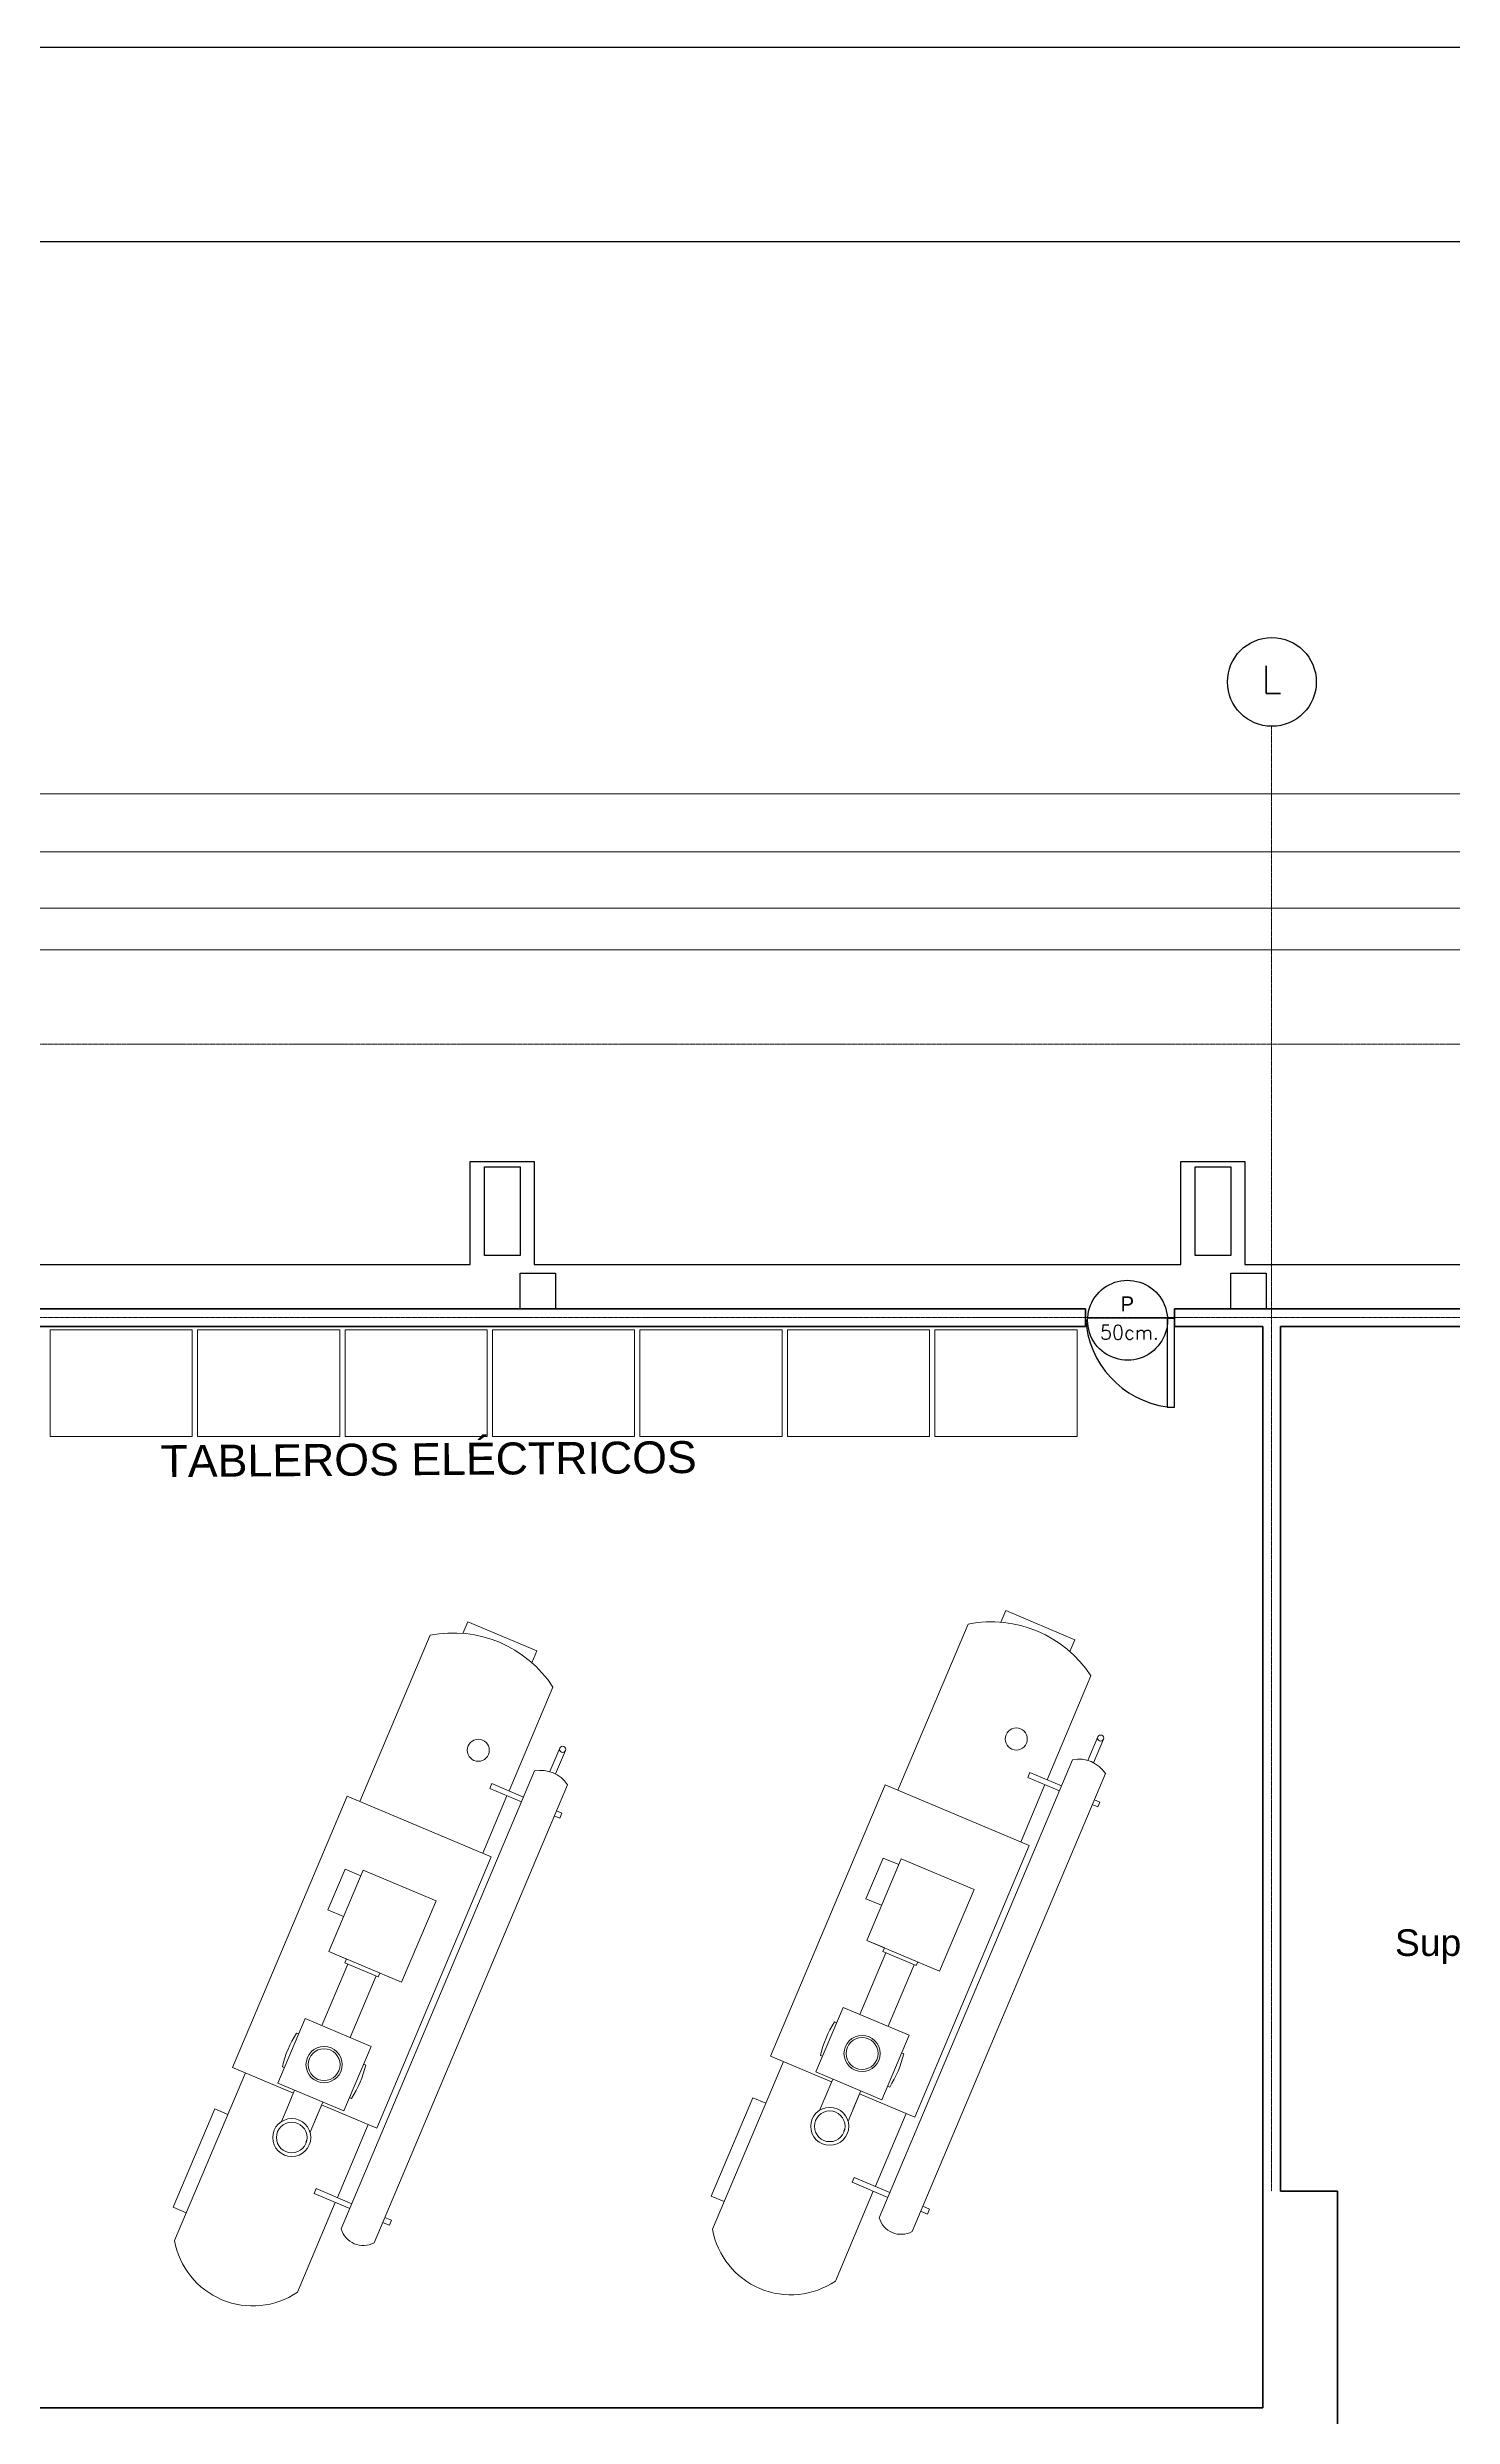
# Model space of a CAD drawing. Header units: inches. Extents: x -955375 to 106222, y -96450 to 64845.
# Drawn here: x 36295 to 44384, y 51196 to 64845 of the extents above; entities that cross this region are included whole.
import ezdxf
from ezdxf.enums import TextEntityAlignment as Align

# ---------------------------------------------------------------- set-up
doc = ezdxf.new("R2010")
doc.units = ezdxf.units.IN
doc.header["$MEASUREMENT"] = 0
doc.linetypes.add('CENTER2', pattern=[1.125, 0.75, -0.125, 0.125, -0.125])
doc.linetypes.add('CONTINUA', pattern=[0])
for name, color, linetype in [('023_MUROS_2', 7, 'Continuous'), ('101_FORMATO_E', 7, 'Continuous'), ('A_INDICADORES', 1, 'Continuous'), ('A_TEXTOLOCAL', 3, 'Continuous'), ('cimentacion', 2, 'Continuous'), ('DIBUJO', 2, 'Continuous')]:
    doc.layers.add(name, color=color, linetype=linetype)
doc.layers.add('06 textos y cotas', color=4, linetype='Continuous', lineweight=15)
doc.layers.add('ACHUTECH', color=24, linetype='Continuous', lineweight=18)
doc.styles.add('ROMANS', font='romans')
doc.styles.get("Standard").update_dxf_attribs({"font": 'isocp2.shx'})
doc.styles.add('TEXTO-100', font='romans.shx', dxfattribs={"height": 0.15})
doc.dimstyles.new('SUPERPEQUEÑA', dxfattribs={"dimtxt": 0.1, "dimasz": 0.05, "dimexe": 0.1, "dimexo": 0.15, "dimgap": 0.05, "dimtad": 1, "dimzin": 0, "dimdsep": 46, "dimtxsty": 'Standard', "dimblk1": 'CRUZZ', "dimblk2": 'CRUZZ', "dimsah": 1, "dimcen": 0.03, "dimse1": 1, "dimse2": 1, "dimclrd": 109, "dimclre": 4, "dimclrt": 173, "dimadec": 0, "dimazin": 0, "dimtfac": 1, "dimtix": 1, "dimtmove": 1, "dimatfit": 3, "dimldrblk": 'CRUZZ', "dimfxl": 1, "dimtolj": 1, "dimtzin": 0, "dimlwd": -1, "dimarcsym": 0})

# ---------------------------------------------------------------- blocks, each defined once
blk = doc.blocks.new('A$C12FA01EB')
at = {"layer": 'ACHUTECH', "color": 7, "linetype": 'CONTINUA', "lineweight": 13, "ltscale": 500}
for p, q in [((-1.9642618554e-06, -1.3182066994e-06), (-1.9642618554e-06, 0.5999986817932951)), ((-1.9642618554e-06, 0.5999986817932951), (0.7999980357380992, 0.5999986817932951)), ((0.7999980357380992, 0.5999986817932951), (0.7999980357380992, -1.3182066994e-06)), ((0.7999980357380992, -1.3182066994e-06), (-1.9642618554e-06, -1.3182066994e-06))]:
    blk.add_line(p, q, dxfattribs=at)
blk = doc.blocks.new('A$C6B430051')
at = {"layer": 'ACHUTECH', "color": 7, "linetype": 'CONTINUA', "lineweight": 13, "ltscale": 500}
for p, q in [((0.2037843865755349, 1.080328762863274), (1.228758993049041, 1.080328762863274)), ((0.3732963825223123, 1.080328762863274), (0.3732963825223123, 1.160328762863272)), ((0.3732963825223123, 1.160328762863272), (0.9747256797709268, 1.160328762863272)), ((0.9747256797709268, 1.160328762863272), (0.9747256797711544, 1.080328762863246)), ((1.228758993049041, 0.7865607438098009), (1.228758993049041, 1.158682252722442)), ((1.228758993049041, 1.158682252722442), (2.887861374112617, 1.158682252722428)), ((2.887861374112617, 1.158682252722428), (2.887861374112617, 0.2779422199037071)), ((2.887861374112617, 1.08032876286326), (3.90378438657558, 1.080328762863274)), ((2.503477416719761, 1.008931307484999), (2.255087083891339, 1.008931307484999)), ((2.255087083891339, 1.008931307484999), (2.255087083891567, 0.9135936635838676)), ((2.503477416719761, 0.9135936635838248), (2.503477416719761, 1.008931307484999)), ((1.641258659676168, 0.8895158302038908), (1.246062663571137, 0.8895158302038908)), ((1.246062663571137, 0.8895158302038908), (1.246062663570683, 0.4862698289880428)), ((1.341872095317512, 0.8895158302038908), (1.341872095317285, 0.901439331098956)), ((1.546882015933078, 0.8895158302038765), (1.546882015932851, 0.9014393310990698)), ((1.641258659676168, 0.4862698289880428), (1.641258659676168, 0.8895158302038908)), ((2.017508789776911, 0.8060345361900544), (2.017508789776911, 0.6021892569033298)), ((2.017508789776911, 0.8060345361900544), (2.040521569426346, 0.8060345361900544)), ((2.040521569426346, 0.4681852230896766), (2.040521569426346, 0.9135936635839244)), ((2.040521569426346, 0.9135936635839244), (2.538977494903292, 0.9135936635838248)), ((2.040521569426346, 0.9135936635839244), (2.040521569426346, 0.8038563253612664)), ((2.538977494903292, 0.9135936635838248), (2.538977494903519, 0.4681852230896766)), ((3.985144400877743, 0.9145547623884482), (4.055759941289579, 0.9145547623884341)), ((4.055759941289579, 0.9145547623884341), (4.055759941289579, 0.4926953410849821)), ((1.054920244215736, 0.7865607438098009), (1.135726965741923, 0.7865607438098009)), ((1.24606266357091, 0.7865607438098009), (1.135726965741923, 0.7865607438097868)), ((1.641258659676168, 0.7865607438097868), (2.017508789776911, 0.7865607438097868)), ((1.016968560910299, 0.6149647362153843), (1.000515863859618, 0.6149647362153701)), ((1.24606266357091, 0.6149647362153701), (1.061456010404981, 0.6149647362153843)), ((1.24606266357091, 0.6149647362153701), (1.135726965741696, 0.6149647362153701)), ((1.228758993049268, 0.2779422199037071), (1.228758993049041, 0.6149647362153559)), ((2.017508789776911, 0.6149647362153701), (1.641258659676168, 0.6149647362153701)), ((2.017508789776911, 0.6021892569033298), (2.040521569426118, 0.6021892569033441)), ((0.7529741823891527, 0.4597703623740017), (0.7529741823891527, 0.2411812398486148)), ((0.7529741823891527, 0.4597703623740017), (0.7829741823891255, 0.4597703623740017)), ((0.7829741823891255, 0.4597703623740017), (0.7829741823893528, 0.2411812398486148)), ((1.246062663570683, 0.4862698289880428), (1.641258659676168, 0.4862698289880428)), ((1.328778617240686, 0.4732928966513015), (1.328778617240686, 0.486269828988057)), ((1.532532092991459, 0.4732928966513868), (1.532532092991687, 0.4862698289880428)), ((2.538977494903519, 0.4681852230896766), (2.040521569426346, 0.4681852230896766)), ((3.238409491694255, 0.4357932555058142), (3.238409491694255, 0.241181239848629)), ((3.238409491694255, 0.4357932555058142), (3.268409491694228, 0.4357932555058142)), ((3.268409491694228, 0.4357932555058142), (3.268409491694228, 0.241181239848629)), ((4.055759941289579, 0.4926953410849821), (3.984013091824408, 0.4926953410849535)), ((0.2037843865755349, 0.3303287628632745), (0.7529741823891527, 0.3303287628632887)), ((0.7829741823893528, 0.3303287628632887), (1.228758993049041, 0.3303287628633029)), ((2.887861374112617, 0.2779422199037071), (1.228758993049268, 0.2779422199037071)), ((2.887861374112617, 0.3303287628632603), (3.238409491694255, 0.3303287628632745)), ((3.268409491694228, 0.3303287628632745), (3.90378438657558, 0.3303287628632745)), ((0.6282995830642903, 0.241181239848629), (3.428299583064244, 0.241181239848629)), ((3.601786572642595, 0.1610939414504173), (3.457807041363139, 0.1610939414504173)), ((3.428299583064244, 0.0411812398486262), (0.6282995830645178, 0.04118123984861199)), ((0.7529741823889254, 0.0411812398486262), (0.7529741823891527, 0)), ((0.7529741823891527, 0), (0.7829741823891255, 0)), ((0.7829741823891255, 0.0411812398486262), (0.7829741823891255, 0)), ((3.238409491694255, 0.0411812398486262), (3.238409491694255, 0.0069627201628464)), ((3.238409491694255, 0.0069627201628464), (3.268409491694228, 0.0069627201628464)), ((3.268409491694002, 0.0411812398486262), (3.268409491694228, 0.0069627201628464)), ((3.601786572642595, 0.1263543430513891), (3.458304078447781, 0.1263543430513891))]:
    blk.add_line(p, q, dxfattribs=at)
for centre, radius in [((0.99449815423759, 0.6983369098406911), 0.1069311640147188), ((0.99449815423759, 0.6983369098406911), 0.0863471974707053), ((1.443390636191907, 0.6901109113350686), 0.1019042914904276), ((1.443390636191907, 0.6901109113350686), 0.0898186704143882), ((3.412537320080446, 0.5789927805062689), 0.062114682590618), ((3.601786572642595, 0.1437241422509032), 0.0173697991995141)]:
    blk.add_circle(centre, radius, dxfattribs=at)
for centre, radius, start, end in [((0.4469260593564286, 0.7053287628631894), 0.4469260263653877, 122.9584795350043, 237.0415204649813), ((3.349273488505787, 0.7053287628632461), 0.6694081983948135, 325.9306252976949, 34.06937470230847), ((1.444377055625409, 0.3495261334111035), 0.5613514448808216, 79.47853379411778, 100.5214662058822), ((1.430655355115732, 1.115146653616847), 0.6498885404827952, 260.9810964607596, 279.0189035392668), ((0.7078671413992197, 0.1411812398486916), 0.1277927867266767, 128.5084094642138, 231.4915905359038), ((3.280323533565024, 0.1411812398486063), 0.1785970638767385, 325.9497609411375, 34.05023905887057)]:
    blk.add_arc(centre, radius, start, end, dxfattribs=at)
blk = doc.blocks.new('CRUZ')
at = {"layer": 'DIBUJO', "color": 7, "lineweight": -3}
for p, q in [((-0.2186156304733231, 0), (0.2186156304733231, 0)), ((0, 0.2186156304733231), (0, -0.2186156304733231))]:
    blk.add_line(p, q, dxfattribs=at)
at = {"layer": 'DIBUJO', "color": 7, "lineweight": -3, "const_width": 0.05}
blk.add_lwpolyline([(-0.025000000000091, 0, 1), (0.025000000000091, 0, 1)], format="xyb", close=True, dxfattribs=at)
blk = doc.blocks.new('CRUZZ')
at = {"layer": 'DIBUJO', "color": 3, "xscale": 10, "yscale": 10, "zscale": 10}
blk.add_blockref('CRUZ', (0, 0), dxfattribs=at)
blk = doc.blocks.new('*D133')
at = {"layer": 'ACHUTECH', "color": 7, "ltscale": 500, "transparency": 16777216}
blk.add_line((30945.90087955168, 59645.70909224465), (43291.37371923174, 59645.70909224465), dxfattribs=at)
at = {"layer": 'Defpoints', "color": 0, "linetype": 'CONTINUA', "ltscale": 500, "transparency": 16777216}
for p in [(43291.42371923175, 59645.70909224465), (30945.85087955168, 59153.08458211516), (43291.42371923175, 57475.64137937501)]:
    blk.add_point(p, dxfattribs=at)
at = {"layer": 'ACHUTECH', "color": 7, "linetype": 'CONTINUA', "ltscale": 500, "transparency": 16777216, "xscale": 0.05, "yscale": 0.05, "zscale": 0.05, "rotation": 180}
blk.add_blockref('CRUZZ', (30945.85087955168, 59645.70909224465), dxfattribs=at)
at = {"layer": 'ACHUTECH', "color": 7, "linetype": 'CONTINUA', "ltscale": 500, "transparency": 16777216, "xscale": 0.05, "yscale": 0.05, "zscale": 0.05}
blk.add_blockref('CRUZZ', (43291.42371923175, 59645.70909224465), dxfattribs=at)
at = {"layer": 'ACHUTECH', "color": 7, "linetype": 'CONTINUA', "lineweight": 13, "ltscale": 500, "transparency": 16777216, "insert": (37118.63729939171, 59645.80410700843), "char_height": 0.15, "attachment_point": 5}
blk.add_mtext('\\A1;12345.57', dxfattribs=at)
blk = doc.blocks.new('*D134')
at = {"layer": 'ACHUTECH', "color": 7, "ltscale": 500, "transparency": 16777216}
blk.add_line((43291.47371923175, 59645.70909224465), (43393.65684134937, 59645.70909224465), dxfattribs=at)
at = {"layer": 'Defpoints', "color": 0, "linetype": 'CONTINUA', "ltscale": 500, "transparency": 16777216}
for p in [(43393.70684134938, 59645.70909224465), (43291.42371923175, 57475.64137937501), (43393.70684134938, 57475.64137937501)]:
    blk.add_point(p, dxfattribs=at)
at = {"layer": 'ACHUTECH', "color": 7, "linetype": 'CONTINUA', "ltscale": 500, "transparency": 16777216, "xscale": 0.05, "yscale": 0.05, "zscale": 0.05, "rotation": 180}
blk.add_blockref('CRUZZ', (43291.42371923175, 59645.70909224465), dxfattribs=at)
at = {"layer": 'ACHUTECH', "color": 7, "linetype": 'CONTINUA', "ltscale": 500, "transparency": 16777216, "xscale": 0.05, "yscale": 0.05, "zscale": 0.05}
blk.add_blockref('CRUZZ', (43393.70684134938, 59645.70909224465), dxfattribs=at)
at = {"layer": 'ACHUTECH', "color": 7, "linetype": 'CONTINUA', "lineweight": 13, "ltscale": 500, "transparency": 16777216, "insert": (43342.56528029056, 59645.80910208717), "char_height": 0.1, "attachment_point": 5}
blk.add_mtext('\\A1;102.28', dxfattribs=at)
blk = doc.blocks.new('*D135')
at = {"layer": 'ACHUTECH', "color": 7, "ltscale": 500, "transparency": 16777216}
blk.add_line((43393.75684134938, 59645.70909224465), (67399.50560251666, 59645.70909224465), dxfattribs=at)
at = {"layer": 'Defpoints', "color": 0, "linetype": 'CONTINUA', "ltscale": 500, "transparency": 16777216}
for p in [(67399.55560251666, 59645.70909224465), (43393.70684134938, 57475.64137937501), (67399.55560251666, 57475.64137937501)]:
    blk.add_point(p, dxfattribs=at)
at = {"layer": 'ACHUTECH', "color": 7, "linetype": 'CONTINUA', "ltscale": 500, "transparency": 16777216, "xscale": 0.05, "yscale": 0.05, "zscale": 0.05, "rotation": 180}
blk.add_blockref('CRUZZ', (43393.70684134938, 59645.70909224465), dxfattribs=at)
at = {"layer": 'ACHUTECH', "color": 7, "linetype": 'CONTINUA', "ltscale": 500, "transparency": 16777216, "xscale": 0.05, "yscale": 0.05, "zscale": 0.05}
blk.add_blockref('CRUZZ', (67399.55560251666, 59645.70909224465), dxfattribs=at)
at = {"layer": 'ACHUTECH', "color": 7, "linetype": 'CONTINUA', "lineweight": 13, "ltscale": 500, "transparency": 16777216, "insert": (55396.63122193301, 59645.80410700843), "char_height": 0.15, "attachment_point": 5}
blk.add_mtext('\\A1;24005.85', dxfattribs=at)
blk = doc.blocks.new('*D155')
at = {"layer": 'ACHUTECH', "color": 7, "ltscale": 500, "transparency": 16777216}
blk.add_line((21368.14940685336, 59885.50862510275), (42271.50728302818, 59885.50862510275), dxfattribs=at)
at = {"layer": 'Defpoints', "color": 0, "linetype": 'CONTINUA', "ltscale": 500, "transparency": 16777216}
for p in [(42271.55728302818, 59885.50862510275), (42271.55728302818, 57577.92450149322), (21368.09940685336, 53946.87366629363)]:
    blk.add_point(p, dxfattribs=at)
at = {"layer": 'ACHUTECH', "color": 7, "linetype": 'CONTINUA', "ltscale": 500, "transparency": 16777216, "xscale": 0.05, "yscale": 0.05, "zscale": 0.05, "rotation": 180}
blk.add_blockref('CRUZZ', (21368.09940685336, 59885.50862510275), dxfattribs=at)
at = {"layer": 'ACHUTECH', "color": 7, "linetype": 'CONTINUA', "ltscale": 500, "transparency": 16777216, "xscale": 0.05, "yscale": 0.05, "zscale": 0.05}
blk.add_blockref('CRUZZ', (42271.55728302818, 59885.50862510275), dxfattribs=at)
at = {"layer": 'ACHUTECH', "color": 7, "linetype": 'CONTINUA', "lineweight": 13, "ltscale": 500, "transparency": 16777216, "insert": (31819.82834494077, 59885.60363986653), "char_height": 0.15, "attachment_point": 5}
blk.add_mtext('\\A1;20903.46', dxfattribs=at)
blk = doc.blocks.new('*D156')
at = {"layer": 'ACHUTECH', "color": 7, "ltscale": 500, "transparency": 16777216}
blk.add_line((42271.60728302818, 59885.50862510275), (42782.92289361972, 59885.50862510275), dxfattribs=at)
at = {"layer": 'Defpoints', "color": 0, "linetype": 'CONTINUA', "ltscale": 500, "transparency": 16777216}
for p in [(42782.97289361972, 59885.50862510275), (42271.55728302818, 57577.92450149322), (42782.97289361972, 57577.92450149322)]:
    blk.add_point(p, dxfattribs=at)
at = {"layer": 'ACHUTECH', "color": 7, "linetype": 'CONTINUA', "ltscale": 500, "transparency": 16777216, "xscale": 0.05, "yscale": 0.05, "zscale": 0.05, "rotation": 180}
blk.add_blockref('CRUZZ', (42271.55728302818, 59885.50862510275), dxfattribs=at)
at = {"layer": 'ACHUTECH', "color": 7, "linetype": 'CONTINUA', "ltscale": 500, "transparency": 16777216, "xscale": 0.05, "yscale": 0.05, "zscale": 0.05}
blk.add_blockref('CRUZZ', (42782.97289361972, 59885.50862510275), dxfattribs=at)
at = {"layer": 'ACHUTECH', "color": 7, "linetype": 'CONTINUA', "lineweight": 13, "ltscale": 500, "transparency": 16777216, "insert": (42527.26508832395, 59885.60363986653), "char_height": 0.15, "attachment_point": 5}
blk.add_mtext('\\A1;511.42', dxfattribs=at)
blk = doc.blocks.new('*D157')
at = {"layer": 'ACHUTECH', "color": 7, "ltscale": 500, "transparency": 16777216}
blk.add_line((42783.02289361972, 59885.50862510275), (84910.37610917077, 59885.50862510275), dxfattribs=at)
at = {"layer": 'Defpoints', "color": 0, "linetype": 'CONTINUA', "ltscale": 500, "transparency": 16777216}
for p in [(84910.42610917077, 59885.50862510275), (42782.97289361972, 57577.92450149322), (84910.42610917077, 51082.9462469822)]:
    blk.add_point(p, dxfattribs=at)
at = {"layer": 'ACHUTECH', "color": 7, "linetype": 'CONTINUA', "ltscale": 500, "transparency": 16777216, "xscale": 0.05, "yscale": 0.05, "zscale": 0.05, "rotation": 180}
blk.add_blockref('CRUZZ', (42782.97289361972, 59885.50862510275), dxfattribs=at)
at = {"layer": 'ACHUTECH', "color": 7, "linetype": 'CONTINUA', "ltscale": 500, "transparency": 16777216, "xscale": 0.05, "yscale": 0.05, "zscale": 0.05}
blk.add_blockref('CRUZZ', (84910.42610917077, 59885.50862510275), dxfattribs=at)
at = {"layer": 'ACHUTECH', "color": 7, "linetype": 'CONTINUA', "lineweight": 13, "ltscale": 500, "transparency": 16777216, "insert": (63846.69950139525, 59885.60363986653), "char_height": 0.15, "attachment_point": 5}
blk.add_mtext('\\A1;42127.45', dxfattribs=at)
blk = doc.blocks.new('*D172')
at = {"layer": 'ACHUTECH', "color": 7, "ltscale": 500, "transparency": 16777216}
blk.add_line((30894.7593184928, 60210.28295364109), (43342.51528029015, 60210.28295364109), dxfattribs=at)
at = {"layer": 'Defpoints', "color": 0, "linetype": 'CONTINUA', "ltscale": 500, "transparency": 16777216}
for p in [(30894.7093184928, 60935.98005214147), (43342.56528029015, 60935.98005214147), (43342.56528029015, 60210.28295364109)]:
    blk.add_point(p, dxfattribs=at)
at = {"layer": 'ACHUTECH', "color": 7, "linetype": 'CONTINUA', "ltscale": 500, "transparency": 16777216, "xscale": 0.05, "yscale": 0.05, "zscale": 0.05, "rotation": 180}
blk.add_blockref('CRUZZ', (30894.7093184928, 60210.28295364109), dxfattribs=at)
at = {"layer": 'ACHUTECH', "color": 7, "linetype": 'CONTINUA', "ltscale": 500, "transparency": 16777216, "xscale": 0.05, "yscale": 0.05, "zscale": 0.05}
blk.add_blockref('CRUZZ', (43342.56528029015, 60210.28295364109), dxfattribs=at)
at = {"layer": 'ACHUTECH', "color": 7, "linetype": 'CONTINUA', "lineweight": 13, "ltscale": 500, "transparency": 16777216, "insert": (37118.63729939148, 60210.37796840486), "char_height": 0.15, "attachment_point": 5}
blk.add_mtext('\\A1;12447.86', dxfattribs=at)
blk = doc.blocks.new('*D173')
at = {"layer": 'ACHUTECH', "color": 7, "ltscale": 500, "transparency": 16777216}
blk.add_line((43342.61528029016, 60210.28295364109), (67450.64716357506, 60210.28295364109), dxfattribs=at)
at = {"layer": 'Defpoints', "color": 0, "linetype": 'CONTINUA', "ltscale": 500, "transparency": 16777216}
for p in [(43342.56528029015, 60935.98005214147), (67450.69716357507, 60935.98005214141), (67450.69716357507, 60210.28295364109)]:
    blk.add_point(p, dxfattribs=at)
at = {"layer": 'ACHUTECH', "color": 7, "linetype": 'CONTINUA', "ltscale": 500, "transparency": 16777216, "xscale": 0.05, "yscale": 0.05, "zscale": 0.05, "rotation": 180}
blk.add_blockref('CRUZZ', (43342.56528029015, 60210.28295364109), dxfattribs=at)
at = {"layer": 'ACHUTECH', "color": 7, "linetype": 'CONTINUA', "ltscale": 500, "transparency": 16777216, "xscale": 0.05, "yscale": 0.05, "zscale": 0.05}
blk.add_blockref('CRUZZ', (67450.69716357507, 60210.28295364109), dxfattribs=at)
at = {"layer": 'ACHUTECH', "color": 7, "linetype": 'CONTINUA', "lineweight": 13, "ltscale": 500, "transparency": 16777216, "insert": (55396.63122193261, 60210.37796840486), "char_height": 0.15, "attachment_point": 5}
blk.add_mtext('\\A1;24108.13', dxfattribs=at)
blk = doc.blocks.new('*D178')
at = {"layer": 'ACHUTECH', "color": 7, "ltscale": 500, "transparency": 16777216}
blk.add_line((6285.440136827592, 60544.61916596607), (93195.30900075375, 60544.61916596607), dxfattribs=at)
at = {"layer": 'Defpoints', "color": 0, "linetype": 'CONTINUA', "ltscale": 500, "transparency": 16777216}
for p in [(93195.35900075376, 60544.61916596607), (93195.35900075376, 48341.75857421166), (6285.390136827591, 47809.8863391949)]:
    blk.add_point(p, dxfattribs=at)
at = {"layer": 'ACHUTECH', "color": 7, "linetype": 'CONTINUA', "ltscale": 500, "transparency": 16777216, "xscale": 0.05, "yscale": 0.05, "zscale": 0.05, "rotation": 180}
blk.add_blockref('CRUZZ', (6285.390136827592, 60544.61916596607), dxfattribs=at)
at = {"layer": 'ACHUTECH', "color": 7, "linetype": 'CONTINUA', "ltscale": 500, "transparency": 16777216, "xscale": 0.05, "yscale": 0.05, "zscale": 0.05}
blk.add_blockref('CRUZZ', (93195.35900075376, 60544.61916596607), dxfattribs=at)
at = {"layer": 'ACHUTECH', "color": 7, "linetype": 'CONTINUA', "lineweight": 13, "ltscale": 500, "transparency": 16777216, "insert": (49740.37456879067, 60544.71416596607), "char_height": 0.15, "attachment_point": 5}
blk.add_mtext('\\A1;86909.97', dxfattribs=at)
blk = doc.blocks.new('*D55')
at = {"layer": 'ACHUTECH', "color": 7, "ltscale": 500, "transparency": 16777216}
blk.add_line((94440.9339175739, 59153.03458211519), (94440.9339175739, 59050.85145999701), dxfattribs=at)
at = {"layer": 'Defpoints', "color": 0, "linetype": 'CONTINUA', "ltscale": 500, "transparency": 16777216}
for p in [(31433.11967405797, 59153.08458211519), (31330.83655193987, 59050.801459997), (94440.9339175739, 59050.80145999701)]:
    blk.add_point(p, dxfattribs=at)
at = {"layer": 'ACHUTECH', "color": 7, "linetype": 'CONTINUA', "ltscale": 500, "transparency": 16777216, "xscale": 0.05, "yscale": 0.05, "zscale": 0.05}
for p, rotation in [((94440.9339175739, 59153.0845821152), 90), ((94440.9339175739, 59050.80145999701), 270)]:
    blk.add_blockref('CRUZZ', p, dxfattribs=dict(at, rotation=rotation))
at = {"layer": 'ACHUTECH', "color": 7, "linetype": 'CONTINUA', "lineweight": 13, "ltscale": 500, "transparency": 16777216, "insert": (94440.83890281012, 59101.94302105606), "char_height": 0.15, "attachment_point": 5, "rotation": 90}
blk.add_mtext('\\A1;102.28', dxfattribs=at)
blk = doc.blocks.new('*D56')
at = {"layer": 'ACHUTECH', "color": 7, "ltscale": 500, "transparency": 16777216}
blk.add_line((94440.9339175739, 59050.75145999701), (94440.9339175739, 57577.97450149326), dxfattribs=at)
at = {"layer": 'Defpoints', "color": 0, "linetype": 'CONTINUA', "ltscale": 500, "transparency": 16777216}
for p in [(31330.83655193987, 59050.801459997), (67989.10751914048, 57577.92450149325), (94440.9339175739, 57577.92450149326)]:
    blk.add_point(p, dxfattribs=at)
at = {"layer": 'ACHUTECH', "color": 7, "linetype": 'CONTINUA', "ltscale": 500, "transparency": 16777216, "xscale": 0.05, "yscale": 0.05, "zscale": 0.05}
for p, rotation in [((94440.9339175739, 59050.80145999701), 90), ((94440.9339175739, 57577.92450149326), 270)]:
    blk.add_blockref('CRUZZ', p, dxfattribs=dict(at, rotation=rotation))
at = {"layer": 'ACHUTECH', "color": 7, "linetype": 'CONTINUA', "lineweight": 13, "ltscale": 500, "transparency": 16777216, "insert": (94440.83890281012, 58314.36298074509), "char_height": 0.15, "attachment_point": 5, "rotation": 90}
blk.add_mtext('\\A1;1472.88', dxfattribs=at)
blk = doc.blocks.new('*D76')
at = {"layer": 'ACHUTECH', "color": 7, "ltscale": 500, "transparency": 16777216}
blk.add_line((94744.43397885225, 59050.75145999701), (94744.43397885225, 43237.88078050838), dxfattribs=at)
at = {"layer": 'Defpoints', "color": 0, "linetype": 'CONTINUA', "ltscale": 500, "transparency": 16777216}
for p in [(31396.5237982554, 59050.801459997), (93748.31504157571, 43237.83078050838), (94744.43397885225, 43237.83078050838)]:
    blk.add_point(p, dxfattribs=at)
at = {"layer": 'ACHUTECH', "color": 7, "linetype": 'CONTINUA', "ltscale": 500, "transparency": 16777216, "xscale": 0.05, "yscale": 0.05, "zscale": 0.05}
for p, rotation in [((94744.43397885225, 59050.80145999701), 90), ((94744.43397885225, 43237.83078050838), 270)]:
    blk.add_blockref('CRUZZ', p, dxfattribs=dict(at, rotation=rotation))
at = {"layer": 'ACHUTECH', "color": 7, "linetype": 'CONTINUA', "lineweight": 13, "ltscale": 500, "transparency": 16777216, "insert": (94744.33896408847, 51144.31612025265), "char_height": 0.15, "attachment_point": 5, "rotation": 90}
blk.add_mtext('\\A1;15812.97', dxfattribs=at)
blk = doc.blocks.new('*D209')
at = {"layer": 'ACHUTECH', "color": 7, "ltscale": 500, "transparency": 16777216}
blk.add_line((95544.06483844615, 59153.03458211519), (95544.06483844617, 15079.33726133732), dxfattribs=at)
at = {"layer": 'Defpoints', "color": 0, "linetype": 'CONTINUA', "ltscale": 500, "transparency": 16777216}
for p in [(30945.85087955169, 59153.08458211519), (85094.53572898336, 15079.28726133732), (95544.06483844617, 15079.28726133732)]:
    blk.add_point(p, dxfattribs=at)
at = {"layer": 'ACHUTECH', "color": 7, "linetype": 'CONTINUA', "ltscale": 500, "transparency": 16777216, "xscale": 0.05, "yscale": 0.05, "zscale": 0.05}
for p, rotation in [((95544.06483844615, 59153.0845821152), 90), ((95544.06483844617, 15079.28726133732), 270)]:
    blk.add_blockref('CRUZZ', p, dxfattribs=dict(at, rotation=rotation))
at = {"layer": 'ACHUTECH', "color": 7, "linetype": 'CONTINUA', "lineweight": 13, "ltscale": 500, "transparency": 16777216, "insert": (95543.96983844615, 37116.18592172622), "char_height": 0.15, "attachment_point": 5, "rotation": 90}
blk.add_mtext('\\A1;44073.80', dxfattribs=at)

msp = doc.modelspace()

# ---------------------------------------------------------------- linework, layer by layer
at = {"color": 7}
for p, q in [((38729.59647275412, 57833.63230678899), (38729.59647275412, 58426.87441507516)), ((38729.59647275412, 58426.87441507516), (39097.81571237982, 58426.87441507516)), ((39097.81571237982, 58426.87441507516), (39097.81571237982, 57833.63230678899)), ((42820.92135748644, 57833.63230678899), (42820.92135748644, 58426.87441507516)), ((42820.92135748644, 58426.87441507516), (43189.14059711213, 58426.87441507516)), ((43189.14059711213, 58426.87441507516), (43189.14059711213, 57833.63230678899)), ((35006.49082764737, 57833.63230678899), (38729.59647275412, 57833.63230678899)), ((39097.81571237982, 57833.63230678899), (42820.92135748644, 57833.63230678899)), ((43189.14059711213, 57833.63230678899), (46912.24624221877, 57833.63230678858)), ((42742.0596447729, 57522.72069974193), (42283.35476840532, 57522.72069974193))]:
    msp.add_line(p, q, dxfattribs=at)
msp.add_arc((42815.42748164212, 57552.17834522885), 544.6673717214112, 183.1002823915515, 262.2586060682331, dxfattribs=at)
msp.add_ellipse((42513.15740121974, 57511.66423195075), major_axis=(162.6829673062395, 162.6829673062465), ratio=0.9999999969877227, start_param=5.502992481792901, end_param=11.78617778897248, dxfattribs=at)
at = {"layer": '023_MUROS_2', "color": 7, "lineweight": 50}
for p, q in [((42271.55728302818, 57475.64137937501), (30843.56775743358, 57475.64137937501)), ((30945.85087955168, 57577.92450149322), (42271.55728302818, 57577.92450149322)), ((42271.55728302818, 57577.92450149322), (42271.55728302818, 57475.64137937501)), ((42782.97289361972, 57577.92450149322), (67501.83872463417, 57577.92450149322)), ((42782.97289361972, 57577.92450149322), (42782.97289361972, 57475.64137937501)), ((43291.42371923175, 57475.64137937501), (42782.97289361972, 57475.64137937501)), ((43291.42371923175, 51246.59924237015), (43291.42371923175, 57475.64137937501)), ((47454.34678944659, 57475.64137937501), (43393.70684134938, 57475.64137937501)), ((43393.70684134938, 57475.64137937501), (43393.70684134938, 52494.45333221351)), ((43393.70684134938, 52494.45333221351), (43721.01283212813, 52494.45333221351)), ((43721.01283212813, 52494.45333221351), (43721.01283212813, 50919.29325159166)), ((26169.22907662673, 51246.59924236995), (43291.42371923175, 51246.59924237015))]:
    msp.add_line(p, q, dxfattribs=at)
at = {"layer": '06 textos y cotas', "color": 7, "linetype": 'CENTER2', "lineweight": 5}
for p, q in [((43342.56528029108, 52494.45333221351), (43342.56528029015, 60935.98005214147)), ((3867.531068616601, 59101.94302105602), (96031.68717033847, 59101.94302105602)), ((30843.56775743358, 57526.78294043394), (96031.68717033847, 57526.78294043406))]:
    msp.add_line(p, q, dxfattribs=at)
at = {"layer": '101_FORMATO_E', "color": 7}
for p, q in [((106221.6059958284, 64844.52549647694), (-0.1703688703710213, 64844.52549647694)), ((105130.1038165922, 63723.75003200276), (1139.941933551963, 63723.75003200276))]:
    msp.add_line(p, q, dxfattribs=at)
at = {"layer": 'A_INDICADORES', "color": 7}
msp.add_circle((43344.04093725266, 61189.11921143249), 255.7078052957702, dxfattribs=at)
at = {"layer": 'A_TEXTOLOCAL', "color": 7, "lineweight": 30}
for p, q in [((38811.42297044881, 58396.18947843967), (39015.98921468524, 58396.18947843967)), ((38811.42297044881, 57884.77386784813), (38811.42297044881, 58396.18947843967)), ((39015.98921468524, 58396.18947843967), (39015.98921468524, 57884.77386784813)), ((42902.74785518113, 58396.18947843967), (43107.31409941756, 58396.18947843967)), ((42902.74785518113, 57884.77386784813), (42902.74785518113, 58396.18947843967)), ((43107.31409941756, 58396.18947843967), (43107.31409941756, 57884.77386784813)), ((39015.98921468524, 57884.77386784813), (38811.42297044881, 57884.77386784813)), ((43107.31409941756, 57884.77386784813), (42902.74785518113, 57884.77386784813)), ((39015.98921468524, 57782.49074572965), (39220.55545892202, 57782.49074572965)), ((39015.98921468524, 57577.92450149322), (39015.98921468524, 57782.49074572965)), ((39220.55545892202, 57782.49074572965), (39220.55545892202, 57577.92450149322)), ((43107.31409941756, 57782.49074572965), (43311.88034365434, 57782.49074572965)), ((43107.31409941756, 57577.92450149322), (43107.31409941756, 57782.49074572965)), ((43311.88034365434, 57782.49074572965), (43311.88034365434, 57577.92450149322)), ((39220.55545892202, 57577.92450149322), (39015.98921468524, 57577.92450149322)), ((42742.05964477243, 57522.72069974193), (42742.05964477243, 57011.30508915026)), ((42742.0596447729, 57522.72069974193), (42782.97289361972, 57522.72069974193)), ((42782.97289361972, 57011.30508915026), (42782.97289361972, 57522.72069974193)), ((43311.88034365434, 57577.92450149322), (43107.31409941756, 57577.92450149322)), ((42742.05964477243, 57011.30508915026), (42782.97289361972, 57011.30508915026))]:
    msp.add_line(p, q, dxfattribs=at)
at = {"layer": 'ACHUTECH', "color": 7, "linetype": 'CONTINUA', "lineweight": 13, "ltscale": 500}
for p, q in [((40524.41096597643, 57456.51635289309), (40524.41096597643, 56842.81762018334)), ((41373.3608795582, 57456.51635289309), (41373.3608795582, 56842.81762018334)), ((41404.04581619355, 56842.81762018322), (41404.04581619355, 57456.51635289309)), ((41404.04581619355, 57456.51635289309), (42222.3107931402, 57456.51635289309)), ((42222.3107931402, 57456.51635289309), (42222.3107931402, 56842.81762018322)), ((42222.3107931402, 56842.81762018322), (41404.04581619355, 56842.81762018322))]:
    msp.add_line(p, q, dxfattribs=at)

# ---------------------------------------------------------------- block references
at = {"layer": 'ACHUTECH', "color": 7, "linetype": 'CONTINUA', "lineweight": 13, "ltscale": 500, "xscale": 1022.831221183081, "yscale": 1022.831221183081, "zscale": 1022.831221183081}
for p in [(36310.34834381084, 56842.81896848622), (37159.29825739271, 56842.81896848622), (38008.2481709746, 56842.81896848622), (38857.19808455648, 56842.81896848622), (39706.14799813837, 56842.81896848622), (40555.09791172024, 56842.81896848622)]:
    msp.add_blockref('A$C12FA01EB', p, dxfattribs=at)
at = {"layer": 'ACHUTECH', "color": 7, "linetype": 'CONTINUA', "lineweight": 13, "ltscale": 500, "xscale": 1022.831221183081, "yscale": 1022.831221183081, "zscale": 1022.831221183081, "rotation": 67.1259043559005}
for p in [(34782.02100722531, 51749.62878141401), (37964.21964216091, 51588.53440567937), (41061.53199020826, 51652.97730728527)]:
    msp.add_blockref('A$C6B430051', p, dxfattribs=at)

# ---------------------------------------------------------------- texts
at = {"color": 7, "lineweight": 30, "insert": (42550.68618748321, 57649.12389562481), "char_height": 86.99218443044117, "width": 8943.08378672011, "attachment_point": 3}
msp.add_mtext('{\\Figes1003|c0;P }', dxfattribs=at)
at = {"color": 7, "insert": (44052.7612386082, 53803.10583748996), "char_height": 153.4246831774621, "width": 2503.056560386891, "attachment_point": 7}
msp.add_mtext('{\\fArial|b0|i0|c0|p34;Sup. Útil : 23,80 m2}', dxfattribs=at)
at = {"layer": 'A_TEXTOLOCAL', "color": 7, "insert": (40032.0900109246, 56815.83638805823), "char_height": 184.1096198129545, "width": 3533.08407523668, "attachment_point": 3, "rotation": 0.45411109386706927, "style": 'TEXTO-100'}
msp.add_mtext('{\\fArial|b0|i0|c0|p34;TABLEROS ELÉCTRICOS}', dxfattribs=at)
at = {"layer": 'A_TEXTOLOCAL', "color": 7, "style": 'TEXTO-100'}
msp.add_attdef('L', text='1', height=159.8173783098563, dxfattribs=at).set_placement((43342.4584270608, 61202.34795570689), align=Align.MIDDLE)
at = {"layer": 'cimentacion', "color": 7, "lineweight": 18, "ltscale": 0.3, "style": 'ROMANS', "width": 0.9954545454545324}
msp.add_text('50cm.', height=81.00823271770304, dxfattribs=at).set_placement((42354.57853913013, 57401.42788011108))

# ---------------------------------------------------------------- dimensions: what is measured, and where the dimension line sits
at = {"layer": 'ACHUTECH', "color": 7, "linetype": 'CONTINUA', "lineweight": 13, "ltscale": 500}
for base, p1, p2, override, picture, middle in [((43342.56528029015, 60210.28295364109), (30894.7093184928, 60935.98005214147), (43342.56528029015, 60935.98005214147), {"dimtxt": 0.15, "dimgap": 0.02, "dimclrd": 7, "dimclrt": 7, "dimfxl": 0.2}, '*D172', (37118.63729939148, 60210.37796840486)), ((67450.69716357507, 60210.28295364109), (43342.56528029015, 60935.98005214147), (67450.69716357507, 60935.98005214141), {"dimtxt": 0.15, "dimgap": 0.02, "dimclrd": 7, "dimclrt": 7, "dimfxl": 0.2}, '*D173', (55396.63122193261, 60210.37796840486)), ((93195.35900075376, 60544.61916596607), (6285.390136827591, 47809.8863391949), (93195.35900075376, 48341.75857421166), {"dimtxt": 0.15, "dimgap": 0.02, "dimclrd": 7, "dimclrt": 7, "dimfxl": 0.2}, '*D178', (49740.37456879067, 60544.71416596607)), ((42271.55728302818, 59885.50862510275), (21368.09940685336, 53946.87366629363), (42271.55728302818, 57577.92450149322), {"dimtxt": 0.15, "dimgap": 0.02, "dimclrd": 7, "dimclrt": 7, "dimfxl": 0.2}, '*D155', (31819.82834494077, 59885.60363986653)), ((42782.97289361972, 59885.50862510275), (42271.55728302818, 57577.92450149322), (42782.97289361972, 57577.92450149322), {"dimtxt": 0.15, "dimgap": 0.02, "dimclrd": 7, "dimclrt": 7, "dimfxl": 0.2}, '*D156', (42527.26508832395, 59885.60363986653)), ((84910.42610917077, 59885.50862510275), (42782.97289361972, 57577.92450149322), (84910.42610917077, 51082.9462469822), {"dimtxt": 0.15, "dimgap": 0.02, "dimclrd": 7, "dimclrt": 7, "dimfxl": 0.2}, '*D157', (63846.69950139525, 59885.60363986653)), ((43291.42371923175, 59645.70909224465), (30945.85087955168, 59153.08458211516), (43291.42371923175, 57475.64137937501), {"dimtxt": 0.15, "dimgap": 0.02, "dimclrd": 7, "dimclrt": 7, "dimfxl": 0.2}, '*D133', (37118.63729939171, 59645.80410700843)), ((43393.70684134938, 59645.70909224465), (43291.42371923175, 57475.64137937501), (43393.70684134938, 57475.64137937501), {"dimclrd": 7, "dimclrt": 7, "dimfxl": 0.2}, '*D134', (43342.56528029056, 59645.80910208717)), ((67399.55560251666, 59645.70909224465), (43393.70684134938, 57475.64137937501), (67399.55560251666, 57475.64137937501), {"dimtxt": 0.15, "dimgap": 0.02, "dimclrd": 7, "dimclrt": 7, "dimfxl": 0.2}, '*D135', (55396.63122193301, 59645.80410700843))]:
    dim = msp.add_linear_dim(base=base, p1=p1, p2=p2, dimstyle='SUPERPEQUEÑA', override=override, dxfattribs=at)
    dim.commit()
    dim.dimension.update_dxf_attribs({"geometry": picture, "text_midpoint": middle})
for base, p1, p2, picture, middle in [((95544.06483844617, 15079.28726133732), (30945.85087955168, 59153.08458211516), (85094.53572898333, 15079.28726133731), '*D209', (95543.96983844615, 37116.18592172622)), ((94440.9339175739, 59050.80145999701), (31433.11967405796, 59153.08458211516), (31330.83655193986, 59050.80145999698), '*D55', (94440.83890281012, 59101.94302105606)), ((94440.9339175739, 57577.92450149326), (31330.83655193986, 59050.80145999698), (67989.10751914045, 57577.92450149322), '*D56', (94440.83890281012, 58314.36298074509)), ((94744.43397885225, 43237.83078050838), (31396.52379825539, 59050.80145999698), (93748.31504157568, 43237.83078050836), '*D76', (94744.33896408847, 51144.31612025265))]:
    dim = msp.add_linear_dim(base=base, p1=p1, p2=p2, angle=90, dimstyle='SUPERPEQUEÑA', override={"dimtxt": 0.15, "dimgap": 0.02, "dimclrd": 7, "dimclrt": 7, "dimfxl": 0.2}, dxfattribs=at)
    dim.commit()
    dim.dimension.update_dxf_attribs({"geometry": picture, "text_midpoint": middle})

doc.saveas('drawing.dxf')
